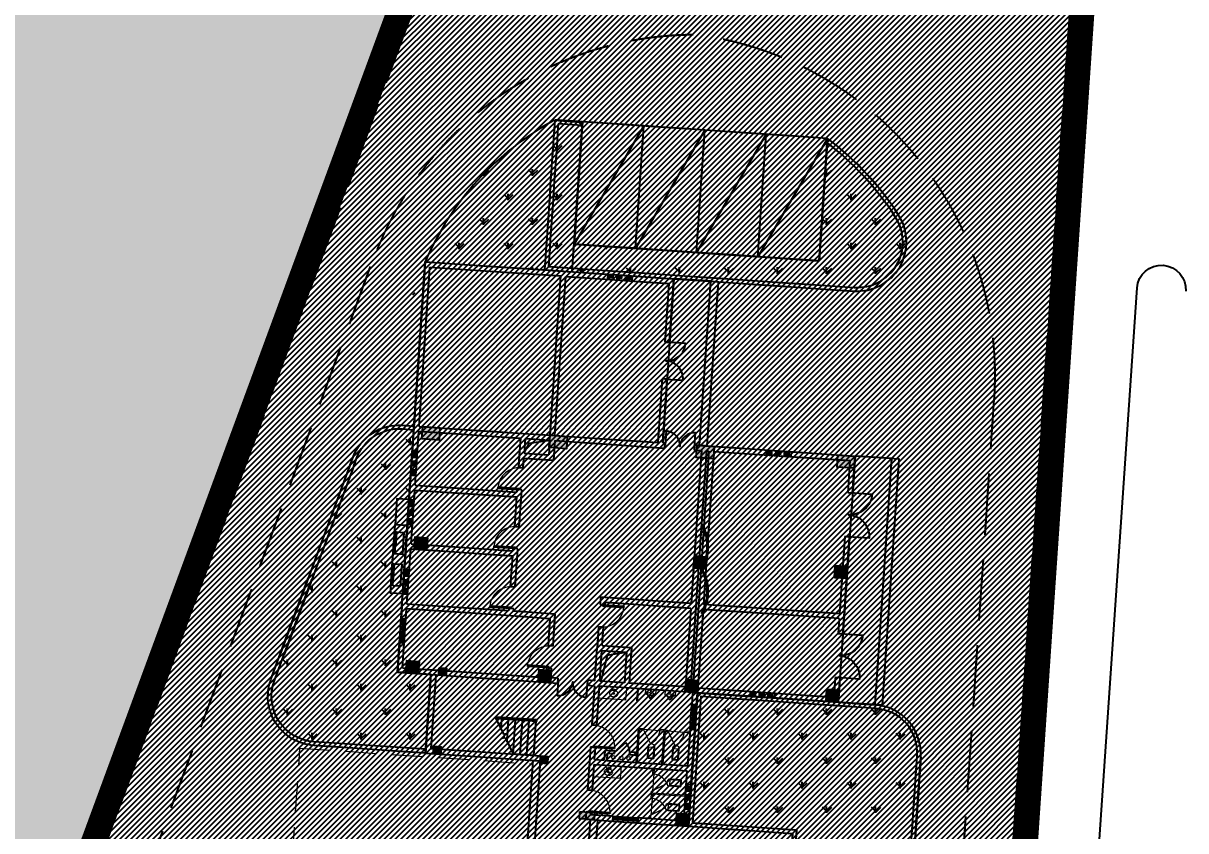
# Model space of a CAD drawing. Header units: millimetres. Extents: x 36720183 to 38160956, y 58934012 to 60388477.
# Drawn here: x 37363659 to 37411007, y 59724312 to 59757188 of the extents above; entities that cross this region are included whole.
import ezdxf
from ezdxf.enums import TextEntityAlignment as Align

# ---------------------------------------------------------------- set-up
doc = ezdxf.new("R2010")
doc.units = ezdxf.units.MM
doc.header["$LTSCALE"] = 1000
doc.header["$MEASUREMENT"] = 0
for name, pattern in [('DASH', [0.35, 0.25, -0.1]), ('HIDDEN', [0.375, 0.25, -0.125]), ('总图草图2013.08.27$0$ACAD_ISO02W100', [15, 12, -3])]:
    doc.linetypes.add(name, pattern=pattern)
for name, color, linetype in [('0空调土建条件', 6, 'Continuous'), ('@ 绿化', 8, 'Continuous'), ('@YL', 2, 'Continuous'), ('@围墙', 5, 'Continuous'), ('C_Colu', 2, 'Continuous'), ('C_Hatch', 41, 'Continuous'), ('DIM_SYMB', 3, 'Continuous'), ('DL_道路红线_干道网_', 6, 'Continuous'), ('DL_道路红线_支路网_', 1, 'Continuous'), ('LH', 86, 'Continuous'), ('PUB_TEXT', 7, 'Continuous'), ('STAIR', 2, 'Continuous'), ('WALL', 4, 'Continuous'), ('WINDOW', 2, 'Continuous'), ('WINDOW_TEXT', 3, 'Continuous'), ('硬质铺地', 7, 'Continuous'), ('绿地', 85, 'Continuous'), ('车位', 40, 'Continuous'), ('隐形消防车道', 9, 'Continuous')]:
    doc.layers.add(name, color=color, linetype=linetype)
doc.layers.add('740 Sanitary', color=8, linetype='Continuous', lineweight=20)
doc.layers.add('AGC 08320 CFA', color=6, linetype='Continuous', lineweight=13)
doc.styles.add('_TCH_DIM', font='SIMPLEX', dxfattribs={"bigfont": 'GBCBIG'})
doc.styles.add('SIMPLEX', font='SIMPLEX.SHX')

# ---------------------------------------------------------------- blocks, each defined once
blk = doc.blocks.new('1f-20140109')
at = {"layer": 'C_Hatch'}
for points in [[(167836, -125460), (168536, -125460), (168536, -125960), (167836, -125960)], [(173036, -125460), (173736, -125460), (173736, -125960), (173036, -125960)], [(179036, -125460), (179736, -125460), (179736, -125960), (179036, -125960)], [(184786, -125460), (185486, -125460), (185486, -125960), (184786, -125960)], [(167836, -130460), (167836, -129960), (168336, -129960), (168336, -130460)], [(179236, -130460), (179236, -129960), (179736, -129960), (179736, -130460)], [(184986, -130460), (184986, -129960), (185486, -129960), (185486, -130460)], [(167836, -135510), (167836, -135010), (168336, -135010), (168336, -135510)], [(169176, -135210), (169476, -135210), (169476, -135510), (169176, -135510)], [(173236, -135510), (173236, -135010), (173736, -135010), (173736, -135510)], [(179236, -135510), (179236, -135010), (179736, -135010), (179736, -135510)], [(184986, -135510), (184986, -135010), (185486, -135010), (185486, -135510)], [(169176, -138410), (169476, -138410), (169476, -138710), (169176, -138710)], [(173536, -138510), (173836, -138510), (173836, -138810), (173536, -138810)], [(179236, -140960), (179236, -140460), (179736, -140460), (179736, -140960)], [(175286, -140660), (175886, -140660), (175886, -140960), (175286, -140960)]]:
    blk.add_hatch(color=256, dxfattribs=at).paths.add_polyline_path(points)
at = {"layer": 'C_Colu'}
for points in [[(167836, -125460), (168536, -125460), (168536, -125960), (167836, -125960), (167836, -125460)], [(173036, -125460), (173736, -125460), (173736, -125960), (173036, -125960), (173036, -125460)], [(179036, -125460), (179736, -125460), (179736, -125960), (179036, -125960), (179036, -125460)], [(184786, -125460), (185486, -125460), (185486, -125960), (184786, -125960), (184786, -125460)], [(167836, -130460), (167836, -129960), (168336, -129960), (168336, -130460), (167836, -130460)], [(179236, -130460), (179236, -129960), (179736, -129960), (179736, -130460), (179236, -130460)], [(184986, -130460), (184986, -129960), (185486, -129960), (185486, -130460), (184986, -130460)], [(167836, -135510), (167836, -135010), (168336, -135010), (168336, -135510), (167836, -135510)], [(169176, -135210), (169476, -135210), (169476, -135510), (169176, -135510), (169176, -135210)], [(173236, -135510), (173236, -135010), (173736, -135010), (173736, -135510), (173236, -135510)], [(179236, -135510), (179236, -135010), (179736, -135010), (179736, -135510), (179236, -135510)], [(184986, -135510), (184986, -135010), (185486, -135010), (185486, -135510), (184986, -135510)], [(169176, -138410), (169476, -138410), (169476, -138710), (169176, -138710), (169176, -138410)], [(173536, -138510), (173836, -138510), (173836, -138810), (173536, -138810), (173536, -138510)], [(179236, -140960), (179236, -140460), (179736, -140460), (179736, -140960), (179236, -140960)], [(175286, -140660), (175886, -140660), (175886, -140960), (175286, -140960), (175286, -140660)]]:
    blk.add_lwpolyline(points, dxfattribs=at)
blk = doc.blocks.new('_DBLK')
blk.add_line((-0.5, 0), (0, -0.866))
blk.add_arc((-0.5, 0), 1, 300, 0)
at = {"layer": 'WINDOW_TEXT', "style": 'SIMPLEX', "flags": 9}
blk.add_attdef('A', text='', height=1, dxfattribs=at).set_placement((0, 1.5), align=Align.MIDDLE)
blk = doc.blocks.new('_LV6')
for p, q in [((-140, -340), (-140, -780)), ((-110, -340), (-110, -770)), ((100, -300), (-100, -300)), ((100, -330), (-100, -330)), ((110, -770), (110, -340)), ((140, -780), (140, -340)), ((140, -770), (-140, -770)), ((-30, -890), (30, -890))]:
    blk.add_line(p, q)
for centre, radius, start, end in [((-100, -340), 40, 90, 180), ((-100, -340), 10, 90, 180), ((100, -340), 40, 0, 90), ((100, -340), 10, 0, 90), ((-30, -780), 110, 180, 270), ((30, -780), 110, 270, 0)]:
    blk.add_arc(centre, radius, start, end)
blk = doc.blocks.new('WHB')
for points in [[(-15, 480, 0.061993), (-99, 466, 0.083742), (-177, 427, 0.10658), (-232, 366, 0.13126), (-250, 300, 0.13126), (-232, 234, 0.10658), (-177, 173, 0.083742), (-99, 134, 0.072586), (0, 120, 0.072586), (99, 134, 0.083742), (177, 173, 0.10658), (232, 234, 0.13126), (250, 300, 0.13126)], [(250, 300, 0.13126), (232, 366, 0.10658), (177, 427, 0.083742), (99, 466, 0.061993), (15, 480, 0.072586)]]:
    blk.add_lwpolyline(points, format="xyb")
for points in [[(-108, 501), (-104, 505, 0.099259), (-96, 505), (-92, 501, 0.101021), (-83, 506), (-84, 511, 0.099259), (-80, 518), (-76, 520, 0.101021), (-76, 530), (-80, 532, 0.099259), (-84, 539), (-83, 544, 0.101021), (-92, 549), (-96, 545, 0.099259), (-104, 545), (-108, 549, 0.101021), (-117, 544), (-116, 539, 0.099259), (-120, 532), (-124, 530, 0.101021), (-124, 520), (-120, 518, 0.099259), (-116, 511), (-117, 506, 0.101021)], [(-20, 550), (-10, 420), (10, 420), (20, 550, 1)], [(108, 501), (104, 505, -0.099259), (96, 505), (92, 501, -0.101021), (83, 506), (84, 511, -0.099259), (80, 518), (76, 520, -0.101021), (76, 530), (80, 532, -0.099259), (84, 539), (83, 544, -0.101021), (92, 549), (96, 545, -0.099259), (104, 545), (108, 549, -0.101021), (117, 544), (116, 539, -0.099259), (120, 532), (124, 530, -0.101021), (124, 520), (120, 518, -0.099259), (116, 511), (117, 506, -0.101021)]]:
    blk.add_lwpolyline(points, format="xyb", close=True)
blk.add_lwpolyline([(4, 502), (-4, 502), (-4, 532), (4, 532)], close=True)
for centre, radius in [((-100, 525), 16.7), ((0, 300), 35), ((0, 300), 25), ((100, 525), 16.7)]:
    blk.add_circle(centre, radius)
blk = doc.blocks.new('$lvtry$00000222')
for p, q in [((-205, 0), (205, 0)), ((-205, -191), (-205, 0)), ((205, 0), (205, -191))]:
    blk.add_line(p, q)
for centre in [(0, -60), (0, -242)]:
    blk.add_circle(centre, 20)
for centre, radius, start, end in [((-243, -391), 203, 19.2639, 79.2894), ((-152, -175), 10, 114.1084, 248.1394), ((5, -526), 395, 66.6675, 114.1084), ((-243, -401), 233, 19.2639, 68.1394), ((0, -306), 54, 199.2639, 269.7777), ((0, -316), 24, 199.2639, 269.4998), ((0, -306), 54, 270.2223, 340.7361), ((0, -316), 24, 270.5002, 340.7361), ((243, -401), 233, 110.4941, 160.7361), ((243, -391), 203, 100.7106, 160.7361), ((158, -173), 10, 290.4941, 66.6675)]:
    blk.add_arc(centre, radius, start, end)
blk.add_point((0, -60))
blk = doc.blocks.new('kt')
at = {"layer": '0空调土建条件', "color": 7}
for p, q in [((-2883123, 10950975), (-2883123, 10950925)), ((-2883048, 10950975), (-2883048, 10950925)), ((-2882973, 10950975), (-2882973, 10950925)), ((-2882898, 10950975), (-2882898, 10950925)), ((-2882823, 10950975), (-2882823, 10950925)), ((-2882748, 10950975), (-2882748, 10950925)), ((-2882673, 10950975), (-2882673, 10950925)), ((-2882598, 10950975), (-2882598, 10950925)), ((-2882523, 10950975), (-2882523, 10950925)), ((-2882448, 10950975), (-2882448, 10950925)), ((-2882373, 10950975), (-2882373, 10950925)), ((-2882298, 10950975), (-2882298, 10950925)), ((-2882223, 10950975), (-2882223, 10950925)), ((-2882148, 10950975), (-2882148, 10950925)), ((-2882073, 10950975), (-2882073, 10950925)), ((-2881998, 10950975), (-2881998, 10950925)), ((-2881923, 10950975), (-2881923, 10950925)), ((-2881848, 10950975), (-2881848, 10950925)), ((-2881773, 10950975), (-2881773, 10950925)), ((-2881698, 10950975), (-2881698, 10950925)), ((-2881623, 10950975), (-2881623, 10950925)), ((-2881548, 10950975), (-2881548, 10950925)), ((-2881473, 10950975), (-2881473, 10950925)), ((-2881398, 10950975), (-2881398, 10950925)), ((-2881323, 10950975), (-2881323, 10950925)), ((-2881248, 10950975), (-2881248, 10950925)), ((-2881173, 10950975), (-2881173, 10950925)), ((-2881098, 10950975), (-2881098, 10950925)), ((-2881023, 10950975), (-2881023, 10950925)), ((-2880948, 10950975), (-2880948, 10950925)), ((-2880873, 10950975), (-2880873, 10950925)), ((-2880798, 10950975), (-2880798, 10950925)), ((-2880723, 10950975), (-2880723, 10950925)), ((-2880648, 10950975), (-2880648, 10950925)), ((-2880573, 10950975), (-2880573, 10950925)), ((-2880498, 10950975), (-2880498, 10950925)), ((-2880423, 10950975), (-2880423, 10950925))]:
    blk.add_line(p, q, dxfattribs=at)
at = {"layer": '0空调土建条件', "color": 2}
for points in [[(-2881880, 10950450), (-2881880, 10950450), (-2883180, 10950450), (-2883180, 10950950), (-2881880, 10950950), (-2881880, 10950950)], [(-2881880, 10950950), (-2881880, 10950950), (-2880380, 10950950), (-2880380, 10950450), (-2881880, 10950450), (-2881880, 10950450)]]:
    blk.add_lwpolyline(points, dxfattribs=at)
at = {"layer": '0空调土建条件', "color": 1}
for points in [[(-2882880, 10950875), (-2881980, 10950875), (-2881980, 10950575), (-2882880, 10950575)], [(-2881980, 10950875), (-2882580, 10950875), (-2882580, 10950905), (-2881980, 10950905)], [(-2881580, 10950875), (-2880680, 10950875), (-2880680, 10950575), (-2881580, 10950575)], [(-2880680, 10950875), (-2881280, 10950875), (-2881280, 10950905), (-2880680, 10950905)]]:
    blk.add_lwpolyline(points, close=True, dxfattribs=at)
blk = doc.blocks.new('$DorLib2D$00000114')
at = {"color": 0}
blk.add_line((0.5, 0), (-0.207, 0.707), dxfattribs=at)
blk.add_arc((0.5, 0), 1, 135, 180, dxfattribs=at)
blk = doc.blocks.new('yey117')
for p, q in [((-9888, 67221), (-9891, 67176)), ((-9016, 67117), (-9891, 67176)), ((-9013, 67162), (-9888, 67221)), ((-9016, 67117), (-9013, 67162)), ((-10051, 64827), (-10054, 64782)), ((-9179, 64722), (-10054, 64782)), ((-9176, 64767), (-10051, 64827)), ((-9179, 64722), (-9176, 64767)), ((-10217, 62382), (-10220, 62337)), ((-9345, 62278), (-10220, 62337)), ((-9342, 62323), (-10217, 62382)), ((-9345, 62278), (-9342, 62323)), ((-5626, 62434), (-5629, 62389)), ((-5629, 62389), (-4753, 62329)), ((-5626, 62434), (-4750, 62374)), ((-4753, 62329), (-4750, 62374)), ((-6200, 53995), (-6197, 54040)), ((-6200, 53995), (-5324, 53936)), ((-6197, 54040), (-5321, 53981)), ((-5321, 53981), (-5324, 53936))]:
    blk.add_line(p, q)
at = {"color": 0}
for p, q in [((-13900, 60884), (-13832, 61881)), ((-13766, 61877), (-13833, 60879)), ((-13832, 61881), (-13633, 61868)), ((-13699, 61872), (-13767, 60875)), ((-13700, 60870), (-13633, 61868)), ((-13700, 60870), (-13900, 60884))]:
    blk.add_line(p, q, dxfattribs=at)
at = {"extrusion": (0, 0, -1)}
for p, q in [((-8677, 59972), (-8680, 59927)), ((-7805, 59868), (-8680, 59927)), ((-7802, 59913), (-8677, 59972)), ((-7805, 59868), (-7802, 59913)), ((-6020, 56639), (-6017, 56684)), ((-6020, 56639), (-5144, 56580)), ((-6017, 56684), (-5141, 56624)), ((-5141, 56624), (-5144, 56580))]:
    blk.add_line(p, q, dxfattribs=at)
at = {"color": 0, "extrusion": (0, 0, -1)}
for p, q in [((-2061, 57372), (-1993, 58370)), ((-1927, 58365), (-1994, 57368)), ((-1794, 58356), (-1993, 58370)), ((-1860, 58361), (-1928, 57363)), ((-1861, 57359), (-1794, 58356)), ((-2061, 57372), (-1861, 57359)), ((-5190, 53826), (-5203, 53627)), ((-5203, 53627), (-4205, 53559)), ((-4201, 53625), (-5199, 53693)), ((-4196, 53692), (-5194, 53760)), ((-5190, 53826), (-4192, 53758)), ((-4205, 53559), (-4192, 53758))]:
    blk.add_line(p, q, dxfattribs=at)
for points in [[(-8814, 68606), (-8621, 69020), (-7776, 69137)], [(-4615, 60503), (-5438, 60374), (-5698, 59323)]]:
    blk.add_lwpolyline(points)
at = {"lineweight": 13}
for centre, radius, start, end in [((-9014, 67139), 878, 86.1085, 174.6392), ((-9177, 64745), 877, 86.1085, 174.6392), ((-9343, 62300), 878, 86.1085, 174.6392), ((-5627, 62411), 878, 266.1085, 354.6392), ((-6198, 54018), 877, 357.5777, 86.1085)]:
    blk.add_arc(centre, radius, start, end, dxfattribs=at)
at = {"lineweight": 13, "extrusion": (0, 0, -1)}
for centre, start, end in [((7803, 59890), 5.3608, 93.8915), ((6018, 56662), 93.8916, 182.4223)]:
    blk.add_arc(centre, 878, start, end, dxfattribs=at)
at = {"layer": '740 Sanitary'}
for p, q in [((-4258, 56018), (-4163, 57415)), ((-4208, 56015), (-4116, 57362)), ((-4163, 57415), (-3983, 57403)), ((-4116, 57362), (-3987, 57353)), ((-3983, 57403), (-3987, 57353)), ((-3288, 57305), (-3987, 57353)), ((-3285, 57355), (-3288, 57305)), ((-3119, 57294), (-3288, 57305)), ((-3090, 57342), (-3285, 57355)), ((-3210, 55947), (-3119, 57294)), ((-3090, 57342), (-2986, 57335)), ((-2986, 57335), (-2989, 57285)), ((-3161, 55943), (-3069, 57290)), ((-3069, 57290), (-2989, 57285)), ((-2291, 57237), (-2989, 57285)), ((-2071, 57223), (-2291, 57237)), ((-2068, 57272), (-2287, 57287)), ((-3573, 55771), (-3588, 55552)), ((-3538, 55548), (-3586, 54850)), ((-3523, 55768), (-3538, 55548)), ((-3643, 54748), (-3656, 54554)), ((-3656, 54554), (-3606, 54551)), ((-3606, 54551), (-3654, 53852)), ((-3643, 54748), (-3636, 54853)), ((-3636, 54853), (-3586, 54850)), ((-3595, 54720), (-3606, 54551)), ((-2248, 54629), (-3595, 54720)), ((-3591, 54770), (-3586, 54850)), ((-2244, 54678), (-3591, 54770)), ((-3712, 53726), (-3703, 53856)), ((-3703, 53856), (-3654, 53852)), ((-3662, 53722), (-3654, 53852))]:
    blk.add_line(p, q, dxfattribs=at)
for points in [[(-4653, 59052), (-4687, 58555), (-5784, 58629)], [(-4209, 59022), (-4243, 58524), (-4193, 58521), (-4159, 59018)], [(-4870, 55858), (-4904, 55360), (-6002, 55435)]]:
    blk.add_lwpolyline(points, dxfattribs=at)
for centre in [(-5182, 56225), (-4870, 56203), (-4559, 56182)]:
    blk.add_circle(centre, 75, dxfattribs=at)
at = {"layer": 'DIM_SYMB'}
blk.add_lwpolyline([(-8239, 57016, 0, 0, 0), (-9048, 57071, 120, 0, 0), (-9497, 57101, 0, 0, 0)], format="xyseb", dxfattribs=at)
at = {"layer": 'STAIR'}
for p, q in [((-8370, 57751), (-10005, 57862)), ((-10005, 57862), (-9667, 57173)), ((-8300, 57746), (-10005, 57862)), ((-8304, 57687), (-9974, 57800)), ((-9759, 57362), (-9731, 57784)), ((-9513, 56859), (-9451, 57765)), ((-9266, 56359), (-9172, 57746)), ((-8987, 56340), (-8893, 57727)), ((-8708, 56321), (-8613, 57708)), ((-8428, 56302), (-8355, 57378)), ((-8330, 57748), (-8370, 57751)), ((-8355, 57378), (-8334, 57689)), ((-8304, 57687), (-8300, 57746)), ((-9535, 57199), (-9721, 57006)), ((-9721, 57006), (-9597, 57030)), ((-9667, 57173), (-9535, 57199)), ((-9597, 57030), (-9268, 56359)), ((-8428, 56302), (-9268, 56359))]:
    blk.add_line(p, q, dxfattribs=at)
at = {"layer": 'WALL', "color": 6}
for p, q in [((-13306, 69614), (-12845, 76398)), ((-12845, 76398), (-7208, 76014)), ((-13100, 69700), (-12659, 76185)), ((-12659, 76185), (-7321, 75822)), ((-7762, 69337), (-7321, 75822)), ((-7563, 69323), (-7121, 75808)), ((-7208, 76014), (-2718, 75709)), ((-7121, 75808), (-2931, 75523)), ((-2931, 75523), (-3094, 73129)), ((-2894, 73115), (-2718, 75709)), ((-3094, 73129), (-2894, 73115)), ((-3196, 71632), (-3372, 69038)), ((-2996, 71618), (-3196, 71632)), ((-3173, 69024), (-2996, 71618)), ((-13469, 67219), (-13306, 69614)), ((-13100, 69700), (-8860, 69411)), ((-13263, 67305), (-13113, 69500)), ((-13113, 69500), (-8973, 69219)), ((-8973, 69219), (-9020, 68520)), ((-8860, 69411), (-7762, 69337)), ((-8773, 69205), (-8814, 68606)), ((-8773, 69205), (-7776, 69137)), ((-7776, 69137), (-7816, 68539)), ((-7563, 69323), (-3372, 69038)), ((-7576, 69124), (-7630, 68325)), ((-7576, 69124), (-3286, 68832)), ((-3286, 68832), (-3087, 68818)), ((-3073, 69018), (-3173, 69024)), ((-3087, 68818), (-3073, 69018)), ((-1590, 68716), (-2014, 62489)), ((-1876, 68936), (-1889, 68737)), ((-1889, 68737), (-1590, 68716)), ((-1477, 68909), (-1876, 68936)), ((-1390, 68703), (-1821, 62375)), ((-1291, 68696), (-1721, 62369)), ((-1091, 68682), (-1515, 62447)), ((-1477, 68909), (-1177, 68889)), ((-1390, 68703), (-1291, 68696)), ((-1177, 68889), (4659, 68492)), ((-1091, 68682), (4446, 68306)), ((-9020, 68520), (-9054, 68021)), ((-8855, 68008), (-8828, 68407)), ((-8828, 68407), (-7630, 68325)), ((-8814, 68606), (-7816, 68539)), ((4446, 68306), (4358, 67009)), ((4557, 66995), (4659, 68492)), ((-9054, 68021), (-8855, 68008)), ((-13263, 67305), (-9122, 67024)), ((-13632, 64825), (-13469, 67219)), ((-13426, 64911), (-13276, 67106)), ((-13276, 67106), (-9136, 66824)), ((-9136, 66824), (-9217, 65627)), ((-9115, 67123), (-9122, 67024)), ((-8916, 67110), (-9115, 67123)), ((-9018, 65613), (-8930, 66910)), ((-8930, 66910), (-8916, 67110)), ((4358, 67009), (4557, 66995)), ((-9217, 65627), (-9018, 65613)), ((-13426, 64911), (-9285, 64629)), ((4236, 65213), (4022, 62070)), ((4215, 61957), (4435, 65199)), ((4435, 65199), (4236, 65213)), ((-13798, 62380), (-13632, 64825)), ((-13592, 62466), (-13439, 64711)), ((-13439, 64711), (-9299, 64430)), ((-9299, 64430), (-9384, 63183)), ((-9278, 64729), (-9285, 64629)), ((-9079, 64715), (-9278, 64729)), ((-9184, 63169), (-9092, 64516)), ((-9092, 64516), (-9079, 64715)), ((-9384, 63183), (-9184, 63169)), ((-5705, 62740), (-5725, 62441)), ((-2014, 62489), (-5705, 62740)), ((-5526, 62427), (-5519, 62527)), ((-2027, 62289), (-5519, 62527)), ((-13798, 62380), (-13832, 61881)), ((-13633, 61868), (-13605, 62267)), ((-9365, 61979), (-13605, 62267)), ((-9451, 62185), (-13592, 62466)), ((-9445, 62285), (-9451, 62185)), ((-9245, 62271), (-9445, 62285)), ((-9252, 62171), (-9245, 62271)), ((-7556, 62056), (-9252, 62171)), ((-7644, 60759), (-7556, 62056)), ((-5725, 62441), (-5526, 62427)), ((-2027, 62289), (-2245, 59089)), ((-1821, 62375), (-2045, 59075)), ((-1721, 62369), (-1946, 59068)), ((-1529, 62247), (-1746, 59055)), ((4008, 61871), (-1529, 62247)), ((4022, 62070), (-1515, 62447)), ((-13832, 61881), (-13633, 61868)), ((-7769, 61870), (-9365, 61979)), ((-7769, 61870), (-7844, 60772)), ((4008, 61871), (3968, 61272)), ((4167, 61258), (4215, 61957)), ((-5787, 61543), (-5845, 60687)), ((-5587, 61529), (-5787, 61543)), ((-5638, 60773), (-5587, 61529)), ((3968, 61272), (4167, 61258)), ((-13900, 60884), (-13981, 59687)), ((-13700, 60870), (-13900, 60884)), ((-13768, 59872), (-13700, 60870)), ((-7844, 60772), (-7644, 60759)), ((-5936, 59340), (-5845, 60687)), ((-5638, 60773), (-4441, 60691)), ((-4441, 60691), (-4540, 59245)), ((-5737, 59326), (-5652, 60573)), ((-5652, 60573), (-4654, 60505)), ((-4654, 60505), (-4739, 59258)), ((-13981, 59687), (-7846, 59269)), ((-13768, 59872), (-7932, 59475)), ((-7905, 59875), (-7932, 59475)), ((-7705, 59861), (-7905, 59875)), ((-7732, 59462), (-7705, 59861)), ((-12615, 59593), (-12832, 56401)), ((-12415, 59580), (-12619, 56587)), ((-7846, 59269), (-7447, 59242)), ((-7433, 59442), (-7732, 59462)), ((-7447, 59242), (-7433, 59442)), ((-6236, 59360), (-6249, 59161)), ((-5936, 59340), (-6236, 59360)), ((-4739, 59258), (-5737, 59326)), ((-2245, 59089), (-4540, 59245)), ((3845, 59476), (3791, 58678)), ((4045, 59463), (3845, 59476)), ((3977, 58465), (4045, 59463)), ((-6249, 59161), (-5950, 59140)), ((-5950, 59140), (-6059, 57544)), ((-5859, 57530), (-5750, 59127)), ((-4653, 59052), (-5750, 59127)), ((-2159, 58882), (-4653, 59052)), ((-1959, 58869), (-2159, 58882)), ((-1946, 59068), (-2045, 59075)), ((-1959, 58869), (-1993, 58370)), ((-1794, 58356), (-1760, 58855)), ((-1760, 58855), (3977, 58465)), ((-1746, 59055), (3791, 58678)), ((-1993, 58370), (-1794, 58356)), ((-6059, 57544), (-5859, 57530)), ((-2061, 57372), (-2163, 55876)), ((-1861, 57359), (-2061, 57372)), ((-1970, 55762), (-1861, 57359)), ((-12832, 56401), (-8163, 56083)), ((-12619, 56587), (-7949, 56269)), ((-6120, 56646), (-6160, 56047)), ((-5920, 56632), (-6120, 56646)), ((-5954, 56134), (-5920, 56632)), ((-5528, 56505), (-5555, 56106)), ((-5129, 56478), (-5528, 56505)), ((-5435, 56399), (-5455, 56100)), ((-5435, 56399), (-5136, 56379)), ((-5136, 56379), (-5129, 56478)), ((-4530, 56438), (-4537, 56338)), ((-4231, 56417), (-4530, 56438)), ((-4238, 56317), (-4231, 56417)), ((-8462, 56104), (-9256, 44431)), ((-8163, 56083), (-8977, 44111)), ((-6160, 56047), (-6238, 54900)), ((-6039, 54886), (-5968, 55934)), ((-5968, 55934), (-5519, 55903)), ((-5954, 56134), (-5555, 56106)), ((-5519, 55903), (-2176, 55676)), ((-5455, 56100), (-2163, 55876)), ((-4537, 56338), (-4238, 56317)), ((-2316, 53631), (-2176, 55676)), ((-2130, 53418), (-1970, 55762)), ((-6238, 54900), (-6039, 54886)), ((-6300, 54002), (-6320, 53703)), ((-6100, 53988), (-6300, 54002)), ((-6107, 53889), (-6100, 53988)), ((-6320, 53703), (-5203, 53627)), ((-5190, 53826), (-6107, 53889)), ((-5203, 53627), (-5190, 53826)), ((-4192, 53758), (-4205, 53559)), ((-4205, 53559), (-2130, 53418)), ((-2316, 53631), (-4192, 53758))]:
    blk.add_line(p, q, dxfattribs=at)
for points in [[(-1676, 68923), (-1221, 75607), (-2718, 75709), (-3173, 69024)], [(-1221, 75607), (-922, 75587), (-1377, 68902)], [(-6918, 41966), (-6120, 53689)], [(-6534, 43193), (-5821, 53669)]]:
    blk.add_lwpolyline(points, dxfattribs=at)
for points in [[(4659, 68492), (3977, 58465), (5773, 58343), (6455, 68370)], [(4659, 68492), (3977, 58465), (5474, 58363), (6156, 68390)], [(4659, 68492), (3977, 58465), (5773, 58343), (6455, 68370)]]:
    blk.add_lwpolyline(points, close=True, dxfattribs=at)
at = {"layer": 'WINDOW', "linetype": 'DASH'}
for p, q in [((-5412, 75892), (-5425, 75693)), ((-5421, 75759), (-4423, 75691)), ((-5416, 75826), (-4419, 75758)), ((-4414, 75824), (-4428, 75625)), ((-13369, 67713), (-13301, 68711)), ((-13367, 68716), (-13168, 68702)), ((-13302, 67709), (-13234, 68707)), ((1054, 68737), (1040, 68537)), ((1049, 68670), (2047, 68603)), ((2052, 68669), (2038, 68470)), ((1045, 68604), (2043, 68536)), ((-13435, 67718), (-13236, 67704)), ((-13504, 65718), (-13436, 66716)), ((-13503, 66720), (-13303, 66707)), ((-13438, 65714), (-13370, 66711)), ((-13571, 65723), (-13371, 65709)), ((-13698, 62875), (-13630, 63872)), ((-13696, 63877), (-13497, 63863)), ((-13631, 62870), (-13563, 63868)), ((-13764, 62879), (-13565, 62866)), ((385, 58910), (372, 58710)), ((376, 58777), (1374, 58709)), ((381, 58843), (1379, 58775)), ((1383, 58842), (1370, 58642)), ((-2215, 54125), (-2147, 55123)), ((-2214, 55127), (-2014, 55114)), ((-2149, 54121), (-2081, 55118)), ((-2282, 54130), (-2082, 54116))]:
    blk.add_line(p, q, dxfattribs=at)
at = {"layer": 'WINDOW', "extrusion": (-8.31145e-18, -1.22182e-16, -1)}
for points in [[(3096, 71625), (2348, 71574, -0.414214), (3045, 72374, -0.414214), (2246, 73071), (2994, 73122)], [(7440, 59342), (7480, 58743, -0.414214), (6841, 59301, -0.414214), (6283, 58662), (6243, 59260)]]:
    blk.add_lwpolyline(points, format="xyb", dxfattribs=at)
at = {"layer": 'WINDOW', "extrusion": (1.22182e-16, -8.31145e-18, -1)}
blk.add_lwpolyline([(1883, 68836), (1842, 69435, -0.414214), (2481, 68877, -0.414214), (3039, 69517), (3080, 68918)], format="xyb", dxfattribs=at)
at = {"layer": 'WINDOW'}
for points in [[(4458, 67002), (5355, 66941, -0.414214), (4396, 66104, -0.414214), (5233, 65145), (4335, 65206)], [(4067, 61265), (4965, 61204, -0.414214), (4006, 60367, -0.414214), (4843, 59408), (3945, 59469)]]:
    blk.add_lwpolyline(points, format="xyb", dxfattribs=at)
blk.add_lwpolyline([(-13503, 66720), (-14002, 66754), (-14073, 65707)], dxfattribs=at)
for name, p, rotation in [('1f-20140109', (-171885, 206251), 356.1084515982478), ('kt', (11107113, 2196225), 86.10845159824781)]:
    blk.add_blockref(name, p, dxfattribs=dict(rotation=rotation))
at = {"layer": '740 Sanitary', "rotation": 356.1084515982478}
for p, xscale, yscale, zscale in [((-5184, 58609), 0.7000000029802326, 0.7000000029802326, 0.7000000029802326), ((-5402, 55415), 0.700000002980233, 0.700000002980233, 0.700000002980233)]:
    blk.add_blockref('WHB', p, dxfattribs=dict(at, xscale=xscale, yscale=yscale, zscale=zscale))
for p in [(-3660, 58984), (-2862, 58930)]:
    blk.add_blockref('$lvtry$00000222', p, dxfattribs=at)
at = {"layer": '740 Sanitary', "extrusion": (0, 0, -1)}
for p, xscale, yscale, zscale, rotation in [((3634, 57379), -700.0000000000007, 700.0000000000007, -700.0000000000007, 3.891548401752241), ((2636, 57311), -700.0000000000007, 700.0000000000007, -700.0000000000007, 3.891548401752241), ((3612, 55202), -700.0000000000002, 700.0000000000002, -700.0000000000002, 273.8915484017522), ((3680, 54205), -700.0000000000002, 700.0000000000002, -700.0000000000002, 273.8915484017522)]:
    blk.add_blockref('_DBLK', p, dxfattribs=dict(at, xscale=xscale, yscale=yscale, zscale=zscale, rotation=rotation))
at = {"layer": '740 Sanitary', "extrusion": (0, 0, -1), "xscale": -1, "zscale": -1}
for p, rotation in [((3691, 55879), 183.8915484017522), ((2693, 55811), 183.8915484017522), ((2112, 55146), 93.89154840175216), ((2180, 54148), 93.89154840175216)]:
    blk.add_blockref('_LV6', p, dxfattribs=dict(at, rotation=rotation))
at = {"layer": 'WINDOW', "xscale": 600, "yscale": -600, "zscale": 600, "rotation": 176.1084506310713}
blk.add_blockref('$DorLib2D$00000114', (-4833, 56408), dxfattribs=at)
blk = doc.blocks.new('车位')
at = {"layer": '车位'}
for p, q in [((2126015, 462726), (2126015, 465226)), ((2131015, 465226), (2126015, 465226)), ((2131015, 462726), (2131015, 465226)), ((2131015, 462726), (2126015, 462726))]:
    blk.add_line(p, q, dxfattribs=at)
blk.add_lwpolyline([(2126015, 462726), (2131015, 465226)], dxfattribs=at)

msp = doc.modelspace()

# ---------------------------------------------------------------- hatches: boundary and pattern name
at = {"layer": '@ 绿化', "linetype": 'Continuous'}
h = msp.add_hatch(dxfattribs=at)
h.set_pattern_fill('GRASS', color=256, scale=500, style=0)
h.set_pattern_definition([(90, (0, 0), (-997.795475, 997.795475), [264.58066, -1731.01015]), (45, (0, 0), (-997.796155, 997.796155), [264.58066, -1146.51615]), (135, (0, 0), (-997.796155, -997.796155), [264.58066, -1146.51615])])
edge = h.paths.add_edge_path()
edge.add_line((37309923, 59563493), (37286342, 59565097))
edge.add_line((37286342, 59565097), (37366812, 59782521))
edge.add_line((37366812, 59782521), (37387187, 59781134))
edge.add_line((37387187, 59781134), (37309923, 59563493))
at = {"layer": '@ 绿化'}
h = msp.add_hatch(dxfattribs=at)
h.set_pattern_fill('ANSI31', color=8, scale=100, style=0)
h.set_pattern_definition([(45, (37392134.96, 59659618.2), (-112.2532, 112.2532), [])])
h.paths.add_polyline_path([(37406931, 59759746), (37397632, 59770401), (37384002, 59771328), (37342505, 59658700), (37399810, 59655065)])
at = {"layer": 'LH'}
h = msp.add_hatch(dxfattribs=at)
h.set_pattern_fill('GRASS', color=256, scale=300)
h.set_pattern_definition([(86.1084516, (41215743.85, 48493922.8), (-556.66581, 637.92802), [158.748396, -1038.60609]), (41.108452, (41215743.85, 48493922.8), (-556.66619, 637.928454), [158.748396, -687.90969]), (131.108452, (41215743.85, 48493922.8), (-637.928454, -556.66619), [158.748396, -687.90969])])
h.paths.add_polyline_path([(37348705, 59674081), (37380174, 59759493), (37379654, 59759528), (37342602, 59658964), (37399810, 59655072), (37399878, 59656070), (37399281, 59656111), (37347721, 59659618)])

# ---------------------------------------------------------------- linework, layer by layer
at = {"layer": '@ 绿化', "linetype": 'Continuous'}
for p, q in [((37386424, 59753022), (37386254, 59753192)), ((37386399, 59752975), (37386399, 59753183)), ((37386423, 59753021), (37386427, 59753026)), ((37385427, 59752025), (37385240, 59752212)), ((37385401, 59751977), (37385401, 59752242)), ((37385425, 59752023), (37385612, 59752210)), ((37382407, 59750980), (37382407, 59751047)), ((37382433, 59751027), (37382410, 59751050)), ((37382431, 59751026), (37382618, 59751213)), ((37384429, 59751027), (37384242, 59751214)), ((37384403, 59750980), (37384403, 59751244)), ((37384427, 59751026), (37384614, 59751213)), ((37386300, 59751152), (37386237, 59751214)), ((37396402, 59751027), (37396320, 59751109)), ((37396377, 59750980), (37396377, 59751244)), ((37396401, 59751026), (37396588, 59751213)), ((37383431, 59750029), (37383244, 59750216)), ((37383405, 59749982), (37383405, 59750246)), ((37383429, 59750028), (37383616, 59750215)), ((37385427, 59750029), (37385240, 59750216)), ((37385401, 59749982), (37385401, 59750246)), ((37385425, 59750028), (37385612, 59750215)), ((37397400, 59750029), (37397213, 59750216)), ((37397374, 59749982), (37397374, 59750246)), ((37397398, 59750028), (37397585, 59750215)), ((37382433, 59749031), (37382246, 59749218)), ((37382407, 59748984), (37382407, 59749249)), ((37382431, 59749030), (37382618, 59749217)), ((37384429, 59749031), (37384242, 59749218)), ((37384403, 59748984), (37384403, 59749249)), ((37384427, 59749030), (37384614, 59749217)), ((37396402, 59749031), (37396215, 59749218)), ((37396377, 59748984), (37396377, 59749249)), ((37396401, 59749030), (37396588, 59749217)), ((37398398, 59749031), (37398211, 59749218)), ((37398372, 59748984), (37398372, 59749249)), ((37398396, 59749030), (37398583, 59749217)), ((37381436, 59748033), (37381248, 59748220)), ((37381410, 59747986), (37381410, 59748251)), ((37381434, 59748032), (37381621, 59748219)), ((37383431, 59748033), (37383244, 59748220)), ((37383405, 59747986), (37383405, 59748251)), ((37383429, 59748032), (37383616, 59748219)), ((37385427, 59748033), (37385240, 59748220)), ((37385401, 59747986), (37385401, 59748251)), ((37385425, 59748032), (37385612, 59748219)), ((37387422, 59748033), (37387349, 59748106)), ((37387396, 59747986), (37387396, 59748103)), ((37387420, 59748032), (37387485, 59748097)), ((37397400, 59748033), (37397213, 59748220)), ((37397374, 59747986), (37397374, 59748251)), ((37397398, 59748032), (37397585, 59748219)), ((37399396, 59748033), (37399209, 59748220)), ((37399370, 59747986), (37399370, 59748251)), ((37399394, 59748032), (37399581, 59748219)), ((37384279, 59747186), (37384242, 59747223)), ((37384403, 59747177), (37384403, 59747253)), ((37384559, 59747167), (37384614, 59747222)), ((37386420, 59747040), (37386237, 59747223)), ((37386399, 59747041), (37386399, 59747253)), ((37386428, 59747039), (37386610, 59747222)), ((37388420, 59747036), (37388233, 59747223)), ((37388394, 59746988), (37388394, 59747253)), ((37388418, 59747034), (37388605, 59747222)), ((37390416, 59747036), (37390229, 59747223)), ((37390390, 59746988), (37390390, 59747253)), ((37390414, 59747034), (37390601, 59747222)), ((37392411, 59747036), (37392224, 59747223)), ((37392385, 59746988), (37392385, 59747253)), ((37392409, 59747034), (37392596, 59747222)), ((37394407, 59747036), (37394220, 59747223)), ((37394381, 59746988), (37394381, 59747253)), ((37394405, 59747034), (37394592, 59747222)), ((37396402, 59747036), (37396215, 59747223)), ((37396377, 59746988), (37396377, 59747253)), ((37396401, 59747034), (37396588, 59747222)), ((37398398, 59747036), (37398211, 59747223)), ((37398372, 59746988), (37398372, 59747253)), ((37398396, 59747034), (37398583, 59747222)), ((37379532, 59746130), (37379625, 59746224)), ((37379440, 59740051), (37379253, 59740238)), ((37379414, 59740004), (37379414, 59740268)), ((37379438, 59740050), (37379537, 59740149)), ((37378442, 59739053), (37378255, 59739240)), ((37378416, 59739006), (37378416, 59739271)), ((37378440, 59739052), (37378627, 59739239)), ((37377444, 59738055), (37377257, 59738243)), ((37377418, 59738008), (37377418, 59738273)), ((37377442, 59738054), (37377630, 59738241)), ((37379398, 59738098), (37379253, 59738243)), ((37376447, 59737058), (37376259, 59737245)), ((37376421, 59737010), (37376421, 59737275)), ((37376445, 59737056), (37376632, 59737244)), ((37378442, 59737058), (37378255, 59737245)), ((37378416, 59737010), (37378416, 59737275)), ((37378440, 59737056), (37378627, 59737244)), ((37377444, 59736060), (37377257, 59736247)), ((37377418, 59736013), (37377418, 59736277)), ((37377442, 59736059), (37377630, 59736246)), ((37379271, 59736229), (37379253, 59736247)), ((37376447, 59735062), (37376259, 59735249)), ((37376421, 59735015), (37376421, 59735279)), ((37376445, 59735061), (37376632, 59735248)), ((37378442, 59735062), (37378255, 59735249)), ((37378416, 59735015), (37378416, 59735279)), ((37378440, 59735061), (37378627, 59735248)), ((37375423, 59734017), (37375423, 59734282)), ((37377418, 59734017), (37377418, 59734282)), ((37375449, 59734064), (37375262, 59734251)), ((37375447, 59734063), (37375634, 59734250)), ((37377444, 59734064), (37377257, 59734251)), ((37377442, 59734063), (37377630, 59734250)), ((37376447, 59733066), (37376259, 59733254)), ((37376421, 59733019), (37376421, 59733284)), ((37376445, 59733065), (37376632, 59733252)), ((37378442, 59733066), (37378255, 59733254)), ((37378416, 59733019), (37378416, 59733284)), ((37378440, 59733065), (37378627, 59733252)), ((37375449, 59732069), (37375262, 59732256)), ((37375423, 59732022), (37375423, 59732286)), ((37375447, 59732067), (37375634, 59732255)), ((37377444, 59732069), (37377257, 59732256)), ((37377418, 59732022), (37377418, 59732286)), ((37377442, 59732067), (37377630, 59732255)), ((37374451, 59731071), (37374264, 59731258)), ((37374425, 59731024), (37374425, 59731288)), ((37374449, 59731070), (37374636, 59731257)), ((37376447, 59731071), (37376259, 59731258)), ((37376421, 59731024), (37376421, 59731288)), ((37376445, 59731070), (37376632, 59731257)), ((37378442, 59731071), (37378255, 59731258)), ((37378416, 59731024), (37378416, 59731288)), ((37378440, 59731070), (37378627, 59731257)), ((37375449, 59730073), (37375262, 59730260)), ((37375423, 59730026), (37375423, 59730290)), ((37375447, 59730072), (37375634, 59730259)), ((37377444, 59730073), (37377257, 59730260)), ((37377418, 59730026), (37377418, 59730290)), ((37377442, 59730072), (37377630, 59730259)), ((37379440, 59730073), (37379253, 59730260)), ((37379414, 59730026), (37379414, 59730290)), ((37379438, 59730072), (37379625, 59730259)), ((37374451, 59729075), (37374264, 59729262)), ((37374425, 59729028), (37374425, 59729293)), ((37374449, 59729074), (37374636, 59729261)), ((37376447, 59729075), (37376259, 59729262)), ((37376421, 59729028), (37376421, 59729293)), ((37376445, 59729074), (37376632, 59729261)), ((37378442, 59729075), (37378255, 59729262)), ((37378416, 59729028), (37378416, 59729293)), ((37378440, 59729074), (37378627, 59729261)), ((37392411, 59729075), (37392224, 59729262)), ((37392385, 59729028), (37392385, 59729293)), ((37392409, 59729074), (37392596, 59729261)), ((37394407, 59729075), (37394220, 59729262)), ((37394381, 59729028), (37394381, 59729293)), ((37394405, 59729074), (37394592, 59729261)), ((37396402, 59729075), (37396215, 59729262)), ((37396377, 59729028), (37396377, 59729293)), ((37396401, 59729074), (37396588, 59729261)), ((37398398, 59729075), (37398211, 59729262)), ((37398372, 59729028), (37398372, 59729293)), ((37398396, 59729074), (37398583, 59729261)), ((37375449, 59728077), (37375262, 59728265)), ((37375423, 59728030), (37375423, 59728295)), ((37375447, 59728076), (37375634, 59728263)), ((37377444, 59728077), (37377257, 59728265)), ((37377418, 59728030), (37377418, 59728295)), ((37377442, 59728076), (37377630, 59728263)), ((37379440, 59728077), (37379253, 59728265)), ((37379414, 59728030), (37379414, 59728295)), ((37379438, 59728076), (37379625, 59728263)), ((37391413, 59728077), (37391226, 59728265)), ((37391388, 59728030), (37391388, 59728295)), ((37391412, 59728076), (37391599, 59728263)), ((37393409, 59728077), (37393222, 59728265)), ((37393383, 59728030), (37393383, 59728295)), ((37393407, 59728076), (37393594, 59728263)), ((37395405, 59728077), (37395218, 59728265)), ((37395379, 59728030), (37395379, 59728295)), ((37395403, 59728076), (37395590, 59728263)), ((37397400, 59728077), (37397213, 59728265)), ((37397374, 59728030), (37397374, 59728295)), ((37397398, 59728076), (37397585, 59728263)), ((37399396, 59728077), (37399209, 59728265)), ((37399370, 59728030), (37399370, 59728295)), ((37399394, 59728076), (37399581, 59728263)), ((37392411, 59727080), (37392224, 59727267)), ((37392385, 59727033), (37392385, 59727297)), ((37392409, 59727078), (37392596, 59727266)), ((37394407, 59727080), (37394220, 59727267)), ((37394381, 59727033), (37394381, 59727297)), ((37394405, 59727078), (37394592, 59727266)), ((37396402, 59727080), (37396215, 59727267)), ((37396377, 59727033), (37396377, 59727297)), ((37396401, 59727078), (37396588, 59727266)), ((37398398, 59727080), (37398211, 59727267)), ((37398372, 59727033), (37398372, 59727297)), ((37398396, 59727078), (37398583, 59727266)), ((37400211, 59727263), (37400207, 59727267)), ((37391413, 59726082), (37391226, 59726269)), ((37391388, 59726035), (37391388, 59726299)), ((37391412, 59726081), (37391599, 59726268)), ((37393409, 59726082), (37393222, 59726269)), ((37393383, 59726035), (37393383, 59726299)), ((37393407, 59726081), (37393594, 59726268)), ((37395405, 59726082), (37395218, 59726269)), ((37395379, 59726035), (37395379, 59726299)), ((37395403, 59726081), (37395590, 59726268)), ((37397400, 59726082), (37397213, 59726269)), ((37397374, 59726035), (37397374, 59726299)), ((37397398, 59726081), (37397585, 59726268)), ((37399396, 59726082), (37399209, 59726269)), ((37399370, 59726035), (37399370, 59726299)), ((37399394, 59726081), (37399581, 59726268)), ((37392411, 59725084), (37392224, 59725271)), ((37392385, 59725037), (37392385, 59725302)), ((37392409, 59725083), (37392596, 59725270)), ((37394407, 59725084), (37394220, 59725271)), ((37394381, 59725037), (37394381, 59725302)), ((37394405, 59725083), (37394592, 59725270)), ((37396402, 59725084), (37396215, 59725271)), ((37396377, 59725037), (37396377, 59725302)), ((37396401, 59725083), (37396588, 59725270)), ((37398398, 59725084), (37398211, 59725271)), ((37398372, 59725037), (37398372, 59725302)), ((37398396, 59725083), (37398583, 59725270))]:
    msp.add_line(p, q, dxfattribs=at)
at = {"layer": '@YL'}
for p, q in [((37386438, 59753180), (37385309, 59753257)), ((37378899, 59730763), (37380036, 59747474)), ((37380036, 59747474), (37380028, 59747475)), ((37384892, 59747144), (37397499, 59746286)), ((37377034, 59739368), (37374143, 59731544)), ((37380266, 59730670), (37378899, 59730763)), ((37380049, 59727477), (37380266, 59730670)), ((37391121, 59729932), (37390751, 59724494)), ((37399316, 59714114), (37400214, 59727309)), ((37390751, 59724494), (37394991, 59724206))]:
    msp.add_line(p, q, dxfattribs=at)
at = {"layer": '@YL', "color": 8}
for p, q in [((37386428, 59753030), (37385448, 59753097)), ((37385052, 59747283), (37397509, 59746436)), ((37377174, 59739316), (37374284, 59731492))]:
    msp.add_line(p, q, dxfattribs=at)
at = {"layer": '@YL', "color": 16, "linetype": '总图草图2013.08.27$0$ACAD_ISO02W100', "ltscale": 0.3}
for const_width in [1000, 500]:
    msp.add_lwpolyline([(37406931, 59759746), (37397632, 59770401), (37384002, 59771328), (37342505, 59658700), (37399810, 59655065)], close=True, dxfattribs=dict(at, const_width=const_width))
at = {"layer": '@YL'}
for points in [[(37386098, 59748192), (37396075, 59747513), (37396415, 59752501), (37386438, 59753180), (37386098, 59748192)], [(37398650, 59729419), (37391121, 59729932), (37390751, 59724494), (37394991, 59724206), (37394194, 59712483)], [(37399316, 59714114), (37400214, 59727309)]]:
    msp.add_lwpolyline(points, dxfattribs=at)
for points in [[(37399317, 59749362, 0.08795), (37396415, 59752501), (37396075, 59747513), (37386098, 59748192), (37386438, 59753180)], [(37376977, 59739216), (37377090, 59739520, -0.332733), (37379101, 59740822), (37379581, 59740790)], [(37380049, 59727477), (37375489, 59727788, -0.500676), (37373748, 59730476), (37375270, 59734594)], [(37400010, 59724320), (37400214, 59727308, 0.414214), (37398354, 59729439), (37398653, 59729419)]]:
    msp.add_lwpolyline(points, format="xyb", dxfattribs=at)
at = {"layer": '@YL', "color": 8}
for points in [[(37377118, 59739164), (37377230, 59739468, -0.332733), (37379091, 59740673), (37379571, 59740640)], [(37380059, 59727627), (37375499, 59727937, -0.500676), (37373889, 59730424), (37375410, 59734542)], [(37399166, 59714124), (37400067, 59727368, 0.414214), (37398394, 59729286), (37391260, 59729772), (37390911, 59724634), (37395151, 59724345), (37394353, 59712622)]]:
    msp.add_lwpolyline(points, format="xyb", dxfattribs=at)
at = {"layer": '@YL'}
for centre, radius, start, end in [((50495868, 58857573), 13141119, 176.0917551, 176.118469), ((37389012, 59742745), 12247, 32.7093, 52.8129), ((37397634, 59748282), 2000, 266.1084, 32.7093)]:
    msp.add_arc(centre, radius, start, end, dxfattribs=at)
at = {"layer": '@YL', "color": 8}
for centre, radius, start, end in [((50495868, 58857573), 13140969, 176.0924088, 176.117815), ((37389012, 59742745), 12097, 32.7093, 52.8129), ((37397634, 59748282), 1850, 266.1084, 32.7093)]:
    msp.add_arc(centre, radius, start, end, dxfattribs=at)
at = {"layer": '@围墙'}
for points in [[(37399810, 59655065), (37342602, 59658964), (37384002, 59771328), (37397632, 59770401), (37406931, 59759746), (37403670, 59711818)], [(37399458, 59656196), (37399410, 59655493), (37343162, 59659327), (37384274, 59770909), (37397440, 59770013), (37406520, 59759607), (37403271, 59711845)]]:
    msp.add_lwpolyline(points, dxfattribs=at)
at = {"layer": 'AGC 08320 CFA', "color": 8, "ltscale": 5}
msp.add_lwpolyline([(37397539, 59739568), (37396857, 59729541), (37398653, 59729419), (37399335, 59739446)], close=True, dxfattribs=at)
at = {"layer": 'AGC 08320 CFA', "color": 8, "linetype": 'HIDDEN', "ltscale": 5}
msp.add_lwpolyline([(37383977, 59720695), (37374499, 59721340), (37374930, 59727675), (37384408, 59727030)], close=True, dxfattribs=at)
at = {"layer": 'DL_道路红线_干道网_', "color": 8}
msp.add_lwpolyline([(37409023, 59746412, -0.999998), (37411005, 59746277, -0.30175)], format="xyb", dxfattribs=at)
msp.add_lwpolyline([(37406727, 59712633), (37409023, 59746412)], dxfattribs=at)
at = {"layer": 'DL_道路红线_支路网_'}
msp.add_line((37394213, 59572794), (37406931, 59759746), dxfattribs=at)
at = {"layer": 'LH'}
msp.add_lwpolyline([(37386436, 59753153), (37385264, 59753233, 0.166637), (37380028, 59747475), (37386022, 59747067)], format="xyb", close=True, dxfattribs=at)
at = {"layer": '硬质铺地'}
for p, q in [((37406244, 59757018), (37403376, 59714865)), ((37348705, 59674081), (37375779, 59747564)), ((37400214, 59727309), (37399316, 59714114))]:
    msp.add_line(p, q, dxfattribs=at)
at = {"layer": '绿地'}
msp.add_line((37309923, 59563493), (37387187, 59781135), dxfattribs=at)
at = {"layer": '绿地', "linetype": '总图草图2013.08.27$0$ACAD_ISO02W100', "ltscale": 0.3}
msp.add_lwpolyline([(37406418, 59759573), (37397392, 59769916), (37384342, 59770804), (37343206, 59659157), (37399345, 59655595)], close=True, dxfattribs=at)
at = {"layer": '隐形消防车道', "linetype": 'DASH', "ltscale": 5}
msp.add_line((37350868, 59679951), (37375779, 59747564), dxfattribs=at)
at = {"layer": '隐形消防车道', "color": 1, "linetype": 'DASH', "ltscale": 10}
msp.add_line((37352744, 59679260), (37377908, 59747557), dxfattribs=at)
msp.add_lwpolyline([(37408275, 59705915), (37408275, 59705921, -0.354241), (37401409, 59715409), (37403210, 59741889)], format="xyb", dxfattribs=at)
at = {"layer": '隐形消防车道', "linetype": 'DASH', "ltscale": 5}
msp.add_lwpolyline([(37405205, 59741753), (37403363, 59714665, 0.079557), (37403650, 59711516, 0.079557)], format="xyb", dxfattribs=at)
at = {"layer": '隐形消防车道', "color": 1, "linetype": 'DASH', "ltscale": 10}
for centre, start, end in [((37391045, 59742716), 90.4249, 159.7738), ((37389242, 59742839), 356.1085, 81.792)]:
    msp.add_arc(centre, 14000, start, end, dxfattribs=at)

# ---------------------------------------------------------------- block references
msp.add_blockref('yey117', (37392880, 59671076))
at = {"layer": '车位', "xscale": -1, "rotation": 86.1084515942551}
for p in [(37994880, 61842719), (37997374, 61842550), (37999868, 61842380), (38002363, 61842210)]:
    msp.add_blockref('车位', p, dxfattribs=at)

# ---------------------------------------------------------------- texts
at = {"layer": 'PUB_TEXT', "style": '_TCH_DIM', "width": 0.705882}
for p in [(37391171, 59735366), (37391171, 59733546)]:
    msp.add_text(')', height=1190, dxfattribs=at).set_placement(p)

doc.saveas('drawing.dxf')
